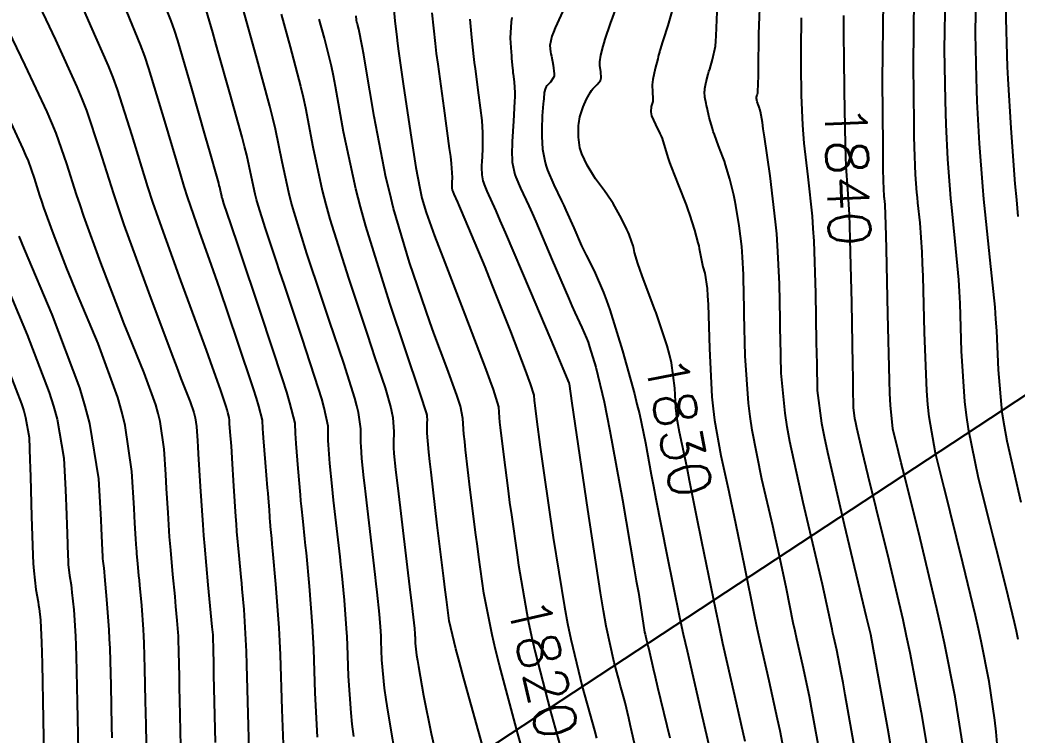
# Model space of a CAD drawing. Header units: metres. Extents: x 837475 to 838479, y 1189012 to 1191015.
# Drawn here: x 837882.5 to 837973.4, y 1189350.9 to 1189416.1 of the extents above; entities that cross this region are included whole.
import ezdxf

# ---------------------------------------------------------------- set-up
doc = ezdxf.new("R2010")
doc.units = ezdxf.units.M
doc.header["$LTSCALE"] = 0.3
for name, color, linetype in [('CORREDORVIA', 70, 'Continuous'), ('COTAS 10', 1, 'Continuous'), ('COTAS INT', 252, 'Continuous')]:
    doc.layers.add(name, color=color, linetype=linetype)
doc.styles.get("Standard").update_dxf_attribs({"font": 'simplex.shx'})

msp = doc.modelspace()

# ---------------------------------------------------------------- linework, layer by layer
at = {"layer": 'CORREDORVIA'}
msp.add_lwpolyline([(837910.67578, 1191000.96488), (838157.033, 1190996.193), (838237.174, 1190821.339), (838237.001, 1190602.875), (838240.0305, 1190437.1985), (838223.5365, 1190366.2715), (838212.196, 1190288.9195), (838227.642, 1189916.876), (838080.482, 1189451.8445), (837860.4834, 1189307.12351), (837593.19071, 1189234.39948), (837744.4868, 1189686.6093), (837750.277, 1189933.973), (837710.4905, 1190057.959), (837731.595, 1190134.414), (837885.383, 1190229.429), (837983.18356, 1190344.11971), (837817.55386, 1190502.18733), (837798.03286, 1190660.16958), (837963.57418, 1190795.98182)], close=True, dxfattribs=at)
at = {"layer": 'COTAS 10'}
for points in [[(837973.506, 1189398.182), (837973.363, 1189399.683), (837973.231, 1189401.154), (837972.844, 1189406.219), (837972.584, 1189410.716), (837972.532, 1189411.829), (837972.489, 1189412.884), (837972.406, 1189416.219), (837972.448, 1189419.124), (837972.483, 1189419.908), (837972.528, 1189420.683), (837972.776, 1189423.412), (837973.19, 1189426.57), (837973.339, 1189427.617), (837973.505, 1189428.739)], [(837912.929, 1189350.777), (837912.784, 1189351.891), (837912.665, 1189352.945), (837912.44, 1189356.26), (837912.345, 1189359.106), (837912.307, 1189359.865), (837912.264, 1189360.611), (837912.067, 1189363.199), (837911.82, 1189365.735), (837911.745, 1189366.447), (837911.667, 1189367.164), (837911.073, 1189372.311), (837911.003, 1189372.958), (837910.938, 1189373.584), (837910.742, 1189375.667), (837910.614, 1189377.371), (837910.593, 1189377.758), (837910.576, 1189378.109), (837910.567, 1189379.073), (837910.224, 1189380.743), (837909.997, 1189381.539), (837909.714, 1189382.48), (837908.218, 1189387.083), (837906.568, 1189391.991), (837906.187, 1189393.124), (837905.84, 1189394.16), (837904.861, 1189397.083), (837904.203, 1189399.191), (837904.058, 1189399.713), (837903.928, 1189400.207), (837903.594, 1189401.768), (837903.156, 1189403.77), (837902.961, 1189404.542), (837902.734, 1189405.409), (837901.65, 1189409.327), (837900.528, 1189413.266), (837900.278, 1189414.145), (837900.053, 1189414.934), (837899.461, 1189417.02)], [(837916.557, 1189416.997), (837916.653, 1189416.012), (837916.827, 1189414.531), (837916.907, 1189413.927), (837917.001, 1189413.238), (837917.452, 1189410.045), (837917.953, 1189406.63), (837918.078, 1189405.801), (837918.198, 1189405.023), (837918.579, 1189402.632), (837918.93, 1189400.748), (837919.03, 1189400.29), (837919.132, 1189399.858), (837919.508, 1189398.526), (837920.285, 1189396.4), (837920.639, 1189395.468), (837921.053, 1189394.387), (837923.047, 1189389.241), (837924.967, 1189384.228), (837925.333, 1189383.231), (837925.628, 1189382.403), (837926.098, 1189380.821), (837926.169, 1189379.866), (837926.214, 1189379.432), (837926.268, 1189378.926), (837926.555, 1189376.486), (837926.984, 1189373.162), (837927.129, 1189372.097), (837927.285, 1189370.97), (837927.809, 1189367.329), (837927.944, 1189366.381), (837928.829, 1189361.316), (837929.127, 1189359.89), (837929.45, 1189358.454), (837930.808, 1189353.18), (837932.036, 1189348.805)], [(837948.608, 1189350.329), (837947.659, 1189354.488), (837946.57, 1189359.265), (837946.249, 1189360.751), (837945.919, 1189362.307), (837944.656, 1189368.515), (837944.21, 1189370.752), (837943.539, 1189374.106), (837943.302, 1189375.272), (837943.096, 1189376.274), (837942.612, 1189378.515), (837942.378, 1189379.837), (837942.329, 1189380.26), (837942.287, 1189380.706), (837942.194, 1189382.524), (837941.882, 1189384.833), (837941.703, 1189385.591), (837941.482, 1189386.399), (837940.474, 1189389.38), (837940.35, 1189389.745), (837939.217, 1189392.773), (837938.997, 1189393.381), (837938.817, 1189393.889), (837938.505, 1189394.893), (837938.437, 1189395.267), (837938.411, 1189395.377), (837938.382, 1189395.492), (837938.253, 1189395.931), (837938.019, 1189396.528), (837937.924, 1189396.742), (837937.816, 1189396.977), (837937.32, 1189398), (837936.728, 1189399.09), (837936.56, 1189399.367), (837936.391, 1189399.634), (837935.765, 1189400.506), (837935.137, 1189401.354), (837934.965, 1189401.604), (837934.795, 1189401.862), (837934.19, 1189402.852), (837933.704, 1189403.871), (837933.609, 1189404.148), (837933.532, 1189404.422), (837933.395, 1189405.392), (837933.4, 1189406.259), (837933.412, 1189406.468), (837933.429, 1189406.664), (837933.527, 1189407.261), (837933.699, 1189407.815), (837933.762, 1189407.984), (837933.832, 1189408.16), (837934.139, 1189408.853), (837934.5, 1189409.507), (837934.603, 1189409.659), (837934.708, 1189409.798), (837935.1, 1189410.195), (837935.397, 1189410.563), (837935.442, 1189410.684), (837935.471, 1189410.814), (837935.441, 1189411.35), (837935.359, 1189411.945), (837935.354, 1189412.111), (837935.358, 1189412.278), (837935.437, 1189412.886), (837935.654, 1189413.702), (837935.744, 1189413.999), (837935.848, 1189414.328), (837936.33, 1189415.775), (837936.867, 1189417.265)], [(837957.561, 1189416.507), (837957.568, 1189415.61), (837957.577, 1189414.571), (837957.598, 1189412.699), (837957.631, 1189409.632), (837957.719, 1189404.686), (837957.749, 1189403.641), (837957.783, 1189402.738), (837957.928, 1189400.651), (837958.082, 1189398.358), (837958.122, 1189397.324), (837958.161, 1189396.118), (837958.214, 1189393.71), (837958.288, 1189390.324), (837958.386, 1189384.644), (837958.406, 1189383.51), (837958.423, 1189382.566), (837958.457, 1189380.743), (837958.586, 1189379.79), (837958.661, 1189379.395), (837958.755, 1189378.942), (837959.238, 1189376.835), (837959.978, 1189373.794), (837960.234, 1189372.753), (837960.512, 1189371.625), (837961.7, 1189366.835), (837962.964, 1189361.451), (837963.291, 1189359.949), (837963.607, 1189358.443), (837964.662, 1189352.962), (837965.474, 1189348.075)], [(837897.183, 1189348.498), (837897.061, 1189354.081), (837897.036, 1189355.247), (837897.015, 1189356.249), (837896.97, 1189358.498), (837896.936, 1189359.649), (837896.921, 1189359.959), (837896.904, 1189360.265), (837896.823, 1189361.339), (837896.704, 1189362.62), (837896.662, 1189363.056), (837896.617, 1189363.529), (837896.424, 1189365.531), (837896.224, 1189367.755), (837896.174, 1189368.367), (837896.127, 1189368.978), (837895.98, 1189371.17), (837895.847, 1189373.389), (837895.81, 1189374.016), (837895.773, 1189374.648), (837895.636, 1189376.979), (837895.27, 1189379.485), (837895.088, 1189380.229), (837894.87, 1189380.994), (837893.794, 1189383.936), (837892.398, 1189387.345), (837891.979, 1189388.404), (837891.546, 1189389.513), (837889.867, 1189393.936), (837888.314, 1189398.21), (837887.961, 1189399.225), (837887.642, 1189400.167), (837886.766, 1189402.963), (837885.783, 1189405.757), (837885.395, 1189406.697), (837884.958, 1189407.711), (837882.963, 1189411.975), (837881.058, 1189415.897)]]:
    msp.add_lwpolyline(points, dxfattribs=at)
at = {"layer": 'COTAS INT'}
for points in [[(837903.474, 1189346.279), (837903.314, 1189351.746), (837903.169, 1189357.305), (837903.127, 1189358.525), (837903.084, 1189359.605), (837902.921, 1189362.353), (837902.747, 1189364.227), (837902.697, 1189364.756), (837902.647, 1189365.291), (837902.457, 1189367.26), (837902.266, 1189369.447), (837902.215, 1189370.12), (837902.163, 1189370.821), (837901.983, 1189373.592), (837901.825, 1189376.153), (837901.788, 1189376.721), (837901.754, 1189377.228), (837901.656, 1189378.549), (837901.594, 1189379.311), (837901.582, 1189379.466), (837901.573, 1189379.596), (837901.561, 1189379.863), (837901.444, 1189380.306), (837901.369, 1189380.547), (837901.276, 1189380.84), (837900.783, 1189382.327), (837899.851, 1189384.969), (837899.481, 1189385.99), (837899.061, 1189387.137), (837897.139, 1189392.327), (837895.096, 1189398.012), (837894.599, 1189399.472), (837894.133, 1189400.882), (837892.701, 1189405.562), (837891.375, 1189409.746), (837890.975, 1189410.843), (837890.561, 1189411.914), (837888.95, 1189415.562), (837887.614, 1189418.646)], [(837958.638, 1189349.432), (837957.73, 1189354.581), (837957.534, 1189355.655), (837957.364, 1189356.577), (837956.95, 1189358.638), (837956.681, 1189359.818), (837956.601, 1189360.186), (837956.52, 1189360.57), (837956.207, 1189362.105), (837955.653, 1189364.641), (837955.419, 1189365.657), (837955.15, 1189366.809), (837953.889, 1189372.105), (837952.677, 1189377.676), (837952.439, 1189379.002), (837952.244, 1189380.235), (837951.893, 1189383.905), (837951.823, 1189387.011), (837951.805, 1189387.888), (837951.787, 1189388.772), (837951.727, 1189392.026), (837951.561, 1189395.544), (837951.476, 1189396.595), (837951.374, 1189397.678), (837950.867, 1189401.866), (837950.36, 1189405.449), (837950.258, 1189406.151), (837950.173, 1189406.727), (837950.004, 1189407.758), (837949.943, 1189407.958), (837949.925, 1189408.01), (837949.908, 1189408.061), (837949.843, 1189408.232), (837949.782, 1189408.392), (837949.767, 1189408.435), (837949.753, 1189408.479), (837949.71, 1189408.633), (837949.677, 1189408.77), (837949.67, 1189408.803), (837949.664, 1189408.833), (837949.647, 1189408.921), (837949.643, 1189409), (837949.644, 1189409.023), (837949.647, 1189409.048), (837949.666, 1189409.143), (837949.705, 1189409.286), (837949.716, 1189409.321), (837949.758, 1189409.457), (837949.802, 1189410.367), (837949.813, 1189410.89), (837949.824, 1189411.53), (837949.861, 1189414.821), (837949.998, 1189418.747)], [(837966.833, 1189418.472), (837966.761, 1189413.408), (837966.83, 1189408.734), (837966.858, 1189407.612), (837966.89, 1189406.566), (837967.039, 1189403.408), (837967.251, 1189400.633), (837967.323, 1189399.826), (837967.402, 1189399.004), (837967.733, 1189395.897), (837968.047, 1189392.408), (837968.114, 1189391.345), (837968.172, 1189390.24), (837968.309, 1189385.897), (837968.594, 1189381.318), (837968.745, 1189380.064), (837968.928, 1189378.816), (837969.847, 1189374.359), (837970.917, 1189370.138), (837971.194, 1189369.038), (837971.463, 1189367.969), (837972.366, 1189364.359), (837973.126, 1189361.188), (837973.304, 1189360.395), (837973.469, 1189359.64)], [(837969.64, 1189418.798), (837969.583, 1189414.814), (837969.659, 1189410.809), (837969.695, 1189409.721), (837969.737, 1189408.641), (837969.941, 1189404.814), (837970.241, 1189400.893), (837970.343, 1189399.755), (837970.454, 1189398.593), (837970.923, 1189394.205), (837971.354, 1189389.91), (837971.442, 1189388.807), (837971.515, 1189387.742), (837971.664, 1189384.205), (837972.017, 1189380.35), (837972.219, 1189379.084), (837972.467, 1189377.731), (837973.739, 1189372.129)], [(837883.959, 1189418), (837885.715, 1189414.263), (837887.67, 1189409.995), (837888.125, 1189408.894), (837888.542, 1189407.827), (837889.734, 1189404.263), (837890.994, 1189400.24), (837891.453, 1189398.885), (837891.961, 1189397.424), (837894.195, 1189391.277), (837896.326, 1189385.587), (837896.769, 1189384.415), (837897.148, 1189383.418), (837897.987, 1189381.277), (837898.336, 1189380.322), (837898.407, 1189380.074), (837898.466, 1189379.833), (837898.585, 1189379.02), (837898.662, 1189377.717), (837898.695, 1189377.167), (837898.732, 1189376.535), (837898.91, 1189373.569), (837899.146, 1189370.063), (837899.22, 1189369.09), (837899.299, 1189368.117), (837899.615, 1189364.595), (837899.988, 1189360.766), (837900.057, 1189360.046), (837900.092, 1189358.521), (837900.113, 1189357.572), (837900.139, 1189356.394), (837900.272, 1189350.241)], [(837909.601, 1189350.723), (837909.398, 1189354.755), (837909.264, 1189358.747), (837909.211, 1189359.811), (837909.15, 1189360.857), (837908.875, 1189364.487), (837908.59, 1189367.525), (837908.525, 1189368.198), (837908.465, 1189368.798), (837908.296, 1189370.359), (837908.146, 1189371.763), (837908.097, 1189372.264), (837908.045, 1189372.815), (837907.834, 1189375.209), (837907.652, 1189377.493), (837907.619, 1189377.973), (837907.594, 1189378.388), (837907.565, 1189379.337), (837907.098, 1189381.189), (837906.797, 1189382.172), (837906.421, 1189383.361), (837904.442, 1189389.353), (837902.426, 1189395.343), (837901.697, 1189397.511), (837901.078, 1189399.353), (837900.932, 1189399.821), (837900.9, 1189399.936), (837900.871, 1189400.046), (837900.797, 1189400.392), (837900.7, 1189400.836), (837900.657, 1189401.007), (837900.606, 1189401.2), (837900.366, 1189402.069), (837899.854, 1189403.872), (837899.375, 1189405.557), (837898.161, 1189409.838), (837896.865, 1189414.204), (837896.557, 1189415.161), (837896.271, 1189416.009), (837895.422, 1189418.161)], [(837968.418, 1189350.172), (837967.757, 1189354.382), (837966.787, 1189359.273), (837966.454, 1189360.8), (837966.093, 1189362.403), (837964.557, 1189368.818), (837963.129, 1189374.553), (837962.837, 1189375.727), (837962.588, 1189376.722), (837962.063, 1189378.818), (837961.849, 1189380.986), (837961.797, 1189382.025), (837961.748, 1189383.254), (837961.6, 1189389.281), (837961.486, 1189395.236), (837961.458, 1189396.421), (837961.432, 1189397.405), (837961.355, 1189399.281), (837961.297, 1189399.825), (837961.283, 1189399.97), (837961.271, 1189400.111), (837961.234, 1189400.597), (837961.197, 1189402.415), (837961.184, 1189403.396), (837961.171, 1189404.584), (837961.115, 1189410.597), (837961.217, 1189417.82)], [(837971.574, 1189350.101), (837971.474, 1189351.204), (837971.361, 1189352.269), (837970.853, 1189355.803), (837970.128, 1189359.456), (837969.879, 1189360.598), (837969.609, 1189361.795), (837968.462, 1189366.589), (837967.296, 1189371.261), (837967.016, 1189372.383), (837966.753, 1189373.43), (837965.955, 1189376.589), (837965.388, 1189379.901), (837965.271, 1189381.044), (837965.171, 1189382.286), (837964.955, 1189387.589), (837964.829, 1189392.738), (837964.786, 1189393.883), (837964.74, 1189394.907), (837964.544, 1189397.589), (837964.349, 1189399.415), (837964.303, 1189399.898), (837964.261, 1189400.372), (837964.136, 1189402.003), (837964.043, 1189404.49), (837964.021, 1189405.504), (837964, 1189406.659), (837963.938, 1189412.003), (837964.025, 1189418.146)], [(837892.186, 1189416.862), (837893.452, 1189413.833), (837893.825, 1189412.792), (837894.208, 1189411.664), (837895.669, 1189406.862), (837897.077, 1189402.049), (837897.426, 1189400.916), (837897.758, 1189399.868), (837898.807, 1189396.801), (837899.91, 1189393.743), (837900.274, 1189392.701), (837900.665, 1189391.575), (837902.289, 1189386.801), (837903.729, 1189382.456), (837904.002, 1189381.6), (837904.222, 1189380.895), (837904.563, 1189379.6), (837904.598, 1189378.82), (837904.624, 1189378.439), (837904.658, 1189377.987), (837904.84, 1189375.758), (837905.033, 1189373.454), (837905.073, 1189372.954), (837905.108, 1189372.514), (837905.187, 1189371.423), (837905.229, 1189370.767), (837905.242, 1189370.601), (837905.254, 1189370.442), (837905.299, 1189369.924), (837905.401, 1189368.829), (837905.45, 1189368.306), (837905.507, 1189367.687), (837905.784, 1189364.66), (837906.075, 1189360.69), (837906.14, 1189359.478), (837906.199, 1189358.216), (837906.356, 1189353.251), (837906.538, 1189348.501)], [(837916.939, 1189347.765), (837916.044, 1189352.999), (837915.87, 1189354.148), (837915.729, 1189355.167), (837915.482, 1189357.765), (837915.425, 1189359.466), (837915.403, 1189359.919), (837915.377, 1189360.365), (837915.259, 1189361.912), (837915.049, 1189363.944), (837914.965, 1189364.696), (837914.869, 1189365.53), (837914, 1189372.858), (837913.909, 1189373.652), (837913.83, 1189374.354), (837913.65, 1189376.124), (837913.577, 1189377.249), (837913.566, 1189377.544), (837913.559, 1189377.831), (837913.569, 1189378.81), (837913.349, 1189380.297), (837913.198, 1189380.906), (837913.008, 1189381.599), (837911.995, 1189384.813), (837910.709, 1189388.639), (837910.347, 1189389.719), (837909.982, 1189390.808), (837908.644, 1189394.813), (837907.474, 1189398.562), (837907.216, 1189399.489), (837906.986, 1189400.369), (837906.391, 1189403.144), (837905.777, 1189406.125), (837905.534, 1189407.134), (837905.26, 1189408.222), (837904.009, 1189412.815), (837902.838, 1189417.069)], [(837906.307, 1189416.617), (837907.129, 1189413.628), (837908.068, 1189410.046), (837908.297, 1189409.058), (837908.514, 1189408.071), (837909.188, 1189404.521), (837910.043, 1189400.53), (837910.374, 1189399.266), (837910.745, 1189397.933), (837912.427, 1189392.543), (837914.125, 1189387.456), (837914.507, 1189386.314), (837914.85, 1189385.287), (837915.771, 1189382.543), (837916.301, 1189380.718), (837916.399, 1189380.272), (837916.475, 1189379.852), (837916.57, 1189378.547), (837916.542, 1189377.553), (837916.539, 1189377.329), (837916.539, 1189377.127), (837916.558, 1189376.582), (837916.723, 1189375.123), (837916.815, 1189374.346), (837916.927, 1189373.405), (837918.071, 1189363.896), (837918.185, 1189362.945), (837918.278, 1189362.154), (837918.452, 1189360.624), (837918.49, 1189360.119), (837918.498, 1189359.974), (837918.506, 1189359.826), (837918.525, 1189359.27), (837918.646, 1189358.193), (837918.719, 1189357.716), (837918.808, 1189357.162), (837919.27, 1189354.515), (837919.974, 1189351.062), (837920.215, 1189350)], [(837929.6, 1189344.936), (837927.889, 1189351.015), (837926.203, 1189357.263), (837925.843, 1189358.715), (837925.53, 1189360.045), (837924.785, 1189363.844), (837924.326, 1189367.12), (837924.193, 1189368.121), (837924.057, 1189369.163), (837923.542, 1189373.266), (837923.114, 1189376.919), (837923.031, 1189377.678), (837922.965, 1189378.326), (837922.858, 1189379.757), (837922.636, 1189380.892), (837922.497, 1189381.355), (837922.325, 1189381.883), (837921.426, 1189384.326), (837920.221, 1189387.55), (837919.855, 1189388.57), (837919.477, 1189389.646), (837917.995, 1189393.991), (837916.548, 1189398.891), (837916.19, 1189400.316), (837915.851, 1189401.771), (837914.782, 1189407.273), (837913.989, 1189411.962), (837913.824, 1189412.904), (837913.683, 1189413.692), (837913.371, 1189415.253), (837913.244, 1189415.715), (837913.22, 1189415.81), (837913.2, 1189415.89), (837913.17, 1189416.063), (837913.133, 1189416.467)], [(837920.027, 1189416.738), (837920.33, 1189413.95), (837920.442, 1189413.037), (837920.567, 1189412.064), (837921.123, 1189408.041), (837921.628, 1189404.384), (837921.721, 1189403.641), (837921.793, 1189403.015), (837921.886, 1189401.728), (837921.857, 1189401.265), (837921.853, 1189401.159), (837921.852, 1189401.062), (837921.86, 1189400.79), (837921.902, 1189400.571), (837921.921, 1189400.507), (837921.943, 1189400.442), (837922.051, 1189400.194), (837922.371, 1189399.475), (837922.528, 1189399.112), (837922.714, 1189398.678), (837923.633, 1189396.52), (837924.855, 1189393.571), (837925.232, 1189392.638), (837925.627, 1189391.654), (837927.194, 1189387.683), (837928.543, 1189384.177), (837928.801, 1189383.488), (837929.008, 1189382.92), (837929.338, 1189381.885), (837929.374, 1189381.405), (837929.396, 1189381.187), (837929.423, 1189380.933), (837929.567, 1189379.707), (837929.911, 1189377.161), (837930.065, 1189376.074), (837930.244, 1189374.821), (837931.102, 1189368.918), (837932.128, 1189362.587), (837932.412, 1189361.066), (837932.696, 1189359.644), (837933.726, 1189355.345), (837934.64, 1189352.087), (837934.852, 1189351.322), (837935.047, 1189350.615)], [(837932.118, 1189417.214), (837931.271, 1189415.359), (837931.112, 1189414.961), (837930.985, 1189414.613), (837930.802, 1189413.774), (837930.866, 1189413.185), (837930.896, 1189412.994), (837930.932, 1189412.793), (837931.103, 1189411.965), (837931.191, 1189411.177), (837931.173, 1189411), (837931.137, 1189410.841), (837930.855, 1189410.412), (837930.524, 1189410.079), (837930.457, 1189409.98), (837930.401, 1189409.878), (837930.287, 1189409.482), (837930.233, 1189408.904), (837930.214, 1189408.686), (837930.194, 1189408.443), (837930.107, 1189407.356), (837930.052, 1189406.128), (837930.051, 1189405.795), (837930.056, 1189405.465), (837930.128, 1189404.3), (837930.355, 1189403.107), (837930.459, 1189402.759), (837930.58, 1189402.404), (837931.164, 1189401.058), (837931.866, 1189399.606), (837932.061, 1189399.184), (837932.257, 1189398.753), (837932.968, 1189397.125), (837933.69, 1189395.5), (837933.893, 1189395.072), (837934.097, 1189394.652), (837934.846, 1189393.213), (837935.7, 1189391.255), (837935.971, 1189390.509), (837936.257, 1189389.675), (837937.415, 1189385.922), (837938.5, 1189382.005), (837938.74, 1189381.066), (837938.954, 1189380.191), (837939.509, 1189377.556), (837940.042, 1189374.641), (837940.241, 1189373.588), (837940.464, 1189372.429), (837941.457, 1189367.359), (837942.627, 1189361.667), (837942.961, 1189360.116), (837943.3, 1189358.576), (837944.562, 1189353.105), (837945.683, 1189348.286)], [(837941.977, 1189417.071), (837941.557, 1189415.591), (837941.131, 1189414.27), (837941.047, 1189414.009), (837940.977, 1189413.794), (837940.846, 1189413.393), (837940.814, 1189413.293), (837940.806, 1189413.267), (837940.799, 1189413.242), (837940.778, 1189413.155), (837940.708, 1189412.874), (837940.671, 1189412.726), (837940.626, 1189412.548), (837940.397, 1189411.65), (837940.19, 1189410.651), (837940.158, 1189410.41), (837940.138, 1189410.184), (837940.158, 1189409.492), (837940.197, 1189408.933), (837940.188, 1189408.79), (837940.172, 1189408.653), (837940.042, 1189408.202), (837939.987, 1189407.699), (837940.017, 1189407.529), (837940.068, 1189407.346), (837940.414, 1189406.573), (837940.834, 1189405.726), (837940.931, 1189405.496), (837941.02, 1189405.268), (837941.271, 1189404.459), (837941.583, 1189403.445), (837941.709, 1189403.088), (837941.854, 1189402.697), (837942.522, 1189401.008), (837943.222, 1189399.224), (837943.388, 1189398.773), (837943.54, 1189398.341), (837943.987, 1189396.936), (837944.298, 1189395.783), (837944.364, 1189395.51), (837944.423, 1189395.256), (837944.563, 1189394.504), (837944.672, 1189393.896), (837944.711, 1189393.732), (837944.753, 1189393.571), (837944.937, 1189393.009), (837945.127, 1189391.624), (837945.173, 1189390.945), (837945.217, 1189390.138), (837945.351, 1189386.155), (837945.578, 1189381.723), (837945.68, 1189380.633), (837945.799, 1189379.603), (837946.371, 1189376.378), (837947.114, 1189373.119), (837947.341, 1189372.067), (837947.577, 1189370.951), (837948.506, 1189366.378), (837949.453, 1189361.728), (837949.7, 1189360.562), (837949.94, 1189359.45), (837950.756, 1189355.871), (837951.534, 1189352.371), (837951.751, 1189351.307), (837951.969, 1189350.202)], [(837955.769, 1189347.254), (837954.875, 1189352.245), (837954.66, 1189353.382), (837954.459, 1189354.413), (837953.853, 1189357.254), (837953.31, 1189359.634), (837953.15, 1189360.374), (837952.986, 1189361.149), (837952.357, 1189364.241), (837951.615, 1189367.796), (837951.38, 1189368.862), (837951.132, 1189369.964), (837950.13, 1189374.241), (837949.236, 1189378.709), (837949.057, 1189379.932), (837948.907, 1189381.148), (837948.611, 1189385.486), (837948.523, 1189389.233), (837948.504, 1189390.077), (837948.487, 1189390.836), (837948.446, 1189392.878), (837948.371, 1189394.468), (837948.333, 1189394.943), (837948.287, 1189395.433), (837948.058, 1189397.326), (837947.759, 1189399.19), (837947.669, 1189399.661), (837947.576, 1189400.113), (837947.213, 1189401.584), (837946.822, 1189402.867), (837946.711, 1189403.201), (837946.598, 1189403.525), (837946.182, 1189404.62), (837945.794, 1189405.643), (837945.699, 1189405.923), (837945.609, 1189406.201), (837945.331, 1189407.191), (837945.123, 1189408.069), (837945.076, 1189408.277), (837945.035, 1189408.47), (837944.929, 1189409.036), (837944.903, 1189409.538), (837944.912, 1189409.69), (837944.928, 1189409.847), (837945.047, 1189410.459), (837945.239, 1189411.161), (837945.301, 1189411.375), (837945.367, 1189411.597), (837945.639, 1189412.468), (837945.883, 1189413.698), (837945.931, 1189414.147), (837945.971, 1189414.643), (837946.046, 1189416.824)], [(837924.971, 1189348.85), (837922.956, 1189356.073), (837922.559, 1189357.539), (837922.231, 1189358.774), (837921.627, 1189361.307), (837921.367, 1189363.269), (837921.257, 1189364.144), (837921.129, 1189365.164), (837920.53, 1189370.045), (837919.959, 1189374.87), (837919.849, 1189375.854), (837919.761, 1189376.686), (837919.619, 1189378.42), (837919.618, 1189379.063), (837919.618, 1189379.208), (837919.619, 1189379.337), (837919.626, 1189379.682), (837919.62, 1189379.924), (837919.613, 1189379.989), (837919.603, 1189380.052), (837919.547, 1189380.272), (837918.992, 1189381.936), (837916.21, 1189390.272), (837914.016, 1189397.303), (837913.531, 1189399.042), (837913.1, 1189400.691), (837911.985, 1189405.897), (837911.252, 1189410.016), (837911.061, 1189410.981), (837910.876, 1189411.869), (837910.25, 1189414.441), (837909.775, 1189416.166)], [(837938.972, 1189348.127), (837938.279, 1189351.208), (837938.127, 1189351.872), (837937.992, 1189352.455), (837937.646, 1189353.881), (837937.351, 1189354.98), (837937.247, 1189355.358), (837937.133, 1189355.767), (837936.644, 1189357.51), (837935.943, 1189360.835), (837935.696, 1189362.241), (837935.426, 1189363.858), (837934.261, 1189371.455), (837932.839, 1189381.16), (837932.58, 1189382.928), (837932.578, 1189382.94), (837932.578, 1189382.949), (837932.574, 1189382.96), (837932.572, 1189382.965), (837932.57, 1189382.972), (837932.556, 1189383.007), (837932.003, 1189384.314), (837931.235, 1189386.127), (837929.015, 1189391.366), (837926.736, 1189396.72), (837926.273, 1189397.797), (837925.884, 1189398.697), (837925.088, 1189400.482), (837924.822, 1189401.096), (837924.767, 1189401.258), (837924.72, 1189401.416), (837924.616, 1189401.96), (837924.595, 1189402.634), (837924.599, 1189402.875), (837924.608, 1189403.139), (837924.679, 1189404.288), (837924.687, 1189405.84), (837924.656, 1189406.358), (837924.612, 1189406.915), (837924.332, 1189409.246), (837924.005, 1189411.62), (837923.93, 1189412.203), (837923.863, 1189412.754), (837923.677, 1189414.479), (837923.556, 1189415.839), (837923.529, 1189416.16)], [(837927.328, 1189416.317), (837927.255, 1189415.911), (837927.189, 1189414.427), (837927.267, 1189413.139), (837927.285, 1189412.856), (837927.302, 1189412.604), (837927.352, 1189411.96), (837927.405, 1189411.463), (837927.425, 1189411.304), (837927.446, 1189411.136), (837927.541, 1189410.452), (837927.595, 1189409.446), (837927.592, 1189409.076), (837927.581, 1189408.665), (837927.472, 1189406.847), (837927.359, 1189405.013), (837927.345, 1189404.591), (837927.338, 1189404.207), (837927.372, 1189403.13), (837927.538, 1189402.262), (837927.613, 1189402.008), (837927.701, 1189401.75), (837928.126, 1189400.77), (837928.878, 1189399.145), (837929.172, 1189398.48), (837929.503, 1189397.722), (837931.009, 1189394.205), (837932.489, 1189390.753), (837932.804, 1189390.035), (837933.077, 1189389.42), (837933.722, 1189388.061), (837934.147, 1189387.087), (837934.282, 1189386.716), (837934.424, 1189386.3), (837935, 1189384.434), (837935.75, 1189381.271), (837936.002, 1189380.038), (837936.273, 1189378.651), (837937.413, 1189372.352), (837938.464, 1189366.244), (837938.679, 1189364.976), (837938.862, 1189363.893), (837939.249, 1189361.511), (837939.403, 1189360.509), (837939.438, 1189360.296), (837939.47, 1189360.111), (837939.562, 1189359.675), (837939.626, 1189359.448), (837939.641, 1189359.395), (837939.654, 1189359.345), (837939.693, 1189359.202), (837939.738, 1189359.016), (837939.756, 1189358.94), (837939.776, 1189358.853), (837939.866, 1189358.451), (837940.214, 1189356.968), (837940.397, 1189356.199), (837940.617, 1189355.275), (837941.722, 1189350.647)], [(837953.705, 1189416.296), (837953.691, 1189413.448), (837953.691, 1189412.677), (837953.693, 1189411.915), (837953.713, 1189409.229), (837953.826, 1189406.484), (837953.886, 1189405.686), (837953.958, 1189404.87), (837954.324, 1189401.783), (837954.701, 1189398.212), (837954.781, 1189397.091), (837954.849, 1189395.912), (837955.007, 1189391.175), (837955.087, 1189386.708), (837955.105, 1189385.699), (837955.123, 1189384.788), (837955.175, 1189382.324), (837955.576, 1189379.342), (837955.813, 1189378.106), (837956.105, 1189376.692), (837957.616, 1189370.101), (837959.644, 1189361.682), (837960.025, 1189360.101), (837960.273, 1189358.74), (837960.423, 1189357.911), (837960.608, 1189356.884), (837961.566, 1189351.541), (837962.53, 1189345.977)], [(837894.084, 1189346.966), (837893.98, 1189351.818), (837893.956, 1189352.948), (837893.935, 1189353.986), (837893.879, 1189356.966), (837893.809, 1189359.291), (837893.778, 1189359.918), (837893.744, 1189360.536), (837893.581, 1189362.705), (837893.409, 1189364.582), (837893.369, 1189365.016), (837893.332, 1189365.413), (837893.225, 1189366.539), (837893.146, 1189367.42), (837893.126, 1189367.662), (837893.108, 1189367.904), (837893.049, 1189368.771), (837892.962, 1189370.242), (837892.926, 1189370.864), (837892.884, 1189371.579), (837892.688, 1189374.937), (837892.074, 1189379.137), (837891.768, 1189380.383), (837891.404, 1189381.665), (837889.601, 1189386.596), (837887.647, 1189391.272), (837887.189, 1189392.394), (837886.767, 1189393.44), (837885.539, 1189396.596), (837884.668, 1189398.995), (837884.47, 1189399.565), (837884.29, 1189400.094), (837883.799, 1189401.663), (837883.246, 1189403.232), (837883.029, 1189403.76), (837882.783, 1189404.329), (837881.663, 1189406.723)], [(837890.876, 1189350.649), (837890.855, 1189351.723), (837890.788, 1189355.433), (837890.693, 1189358.811), (837890.654, 1189359.676), (837890.611, 1189360.511), (837890.412, 1189363.271), (837890.218, 1189365.364), (837890.178, 1189365.778), (837890.144, 1189366.119), (837890.071, 1189366.754), (837890.041, 1189367.004), (837890.035, 1189367.104), (837890.029, 1189367.217), (837890.012, 1189367.735), (837889.95, 1189369.101), (837889.916, 1189369.749), (837889.874, 1189370.514), (837889.66, 1189374.252), (837888.849, 1189379.291), (837888.429, 1189380.877), (837887.926, 1189382.545), (837885.407, 1189389.255), (837882.897, 1189395.199), (837882.399, 1189396.383)], [(837881.007, 1189392.447), (837883.129, 1189387.391), (837885.134, 1189382.145), (837885.532, 1189380.884), (837885.861, 1189379.706), (837886.483, 1189376.143), (837886.634, 1189373.253), (837886.667, 1189372.5), (837886.696, 1189371.766), (837886.771, 1189369.284), (837886.836, 1189367.267), (837886.86, 1189366.827), (837886.886, 1189366.438), (837887.002, 1189365.46), (837887.14, 1189364.587), (837887.18, 1189364.264), (837887.222, 1189363.906), (837887.381, 1189362.319), (837887.53, 1189359.923), (837887.565, 1189359.055), (837887.598, 1189358.098), (837887.696, 1189353.9), (837887.775, 1189349.461)], [(837881.595, 1189383.768), (837882.617, 1189381.093), (837882.82, 1189380.45), (837882.988, 1189379.85), (837883.305, 1189378.034), (837883.394, 1189375.993), (837883.418, 1189375.25), (837883.443, 1189374.431), (837883.529, 1189370.833), (837883.644, 1189367.317), (837883.685, 1189366.549), (837883.731, 1189365.871), (837883.932, 1189364.166), (837884.136, 1189363.054), (837884.183, 1189362.75), (837884.226, 1189362.447), (837884.35, 1189361.367), (837884.448, 1189359.336), (837884.476, 1189358.434), (837884.503, 1189357.384), (837884.605, 1189352.368), (837884.695, 1189347.198)]]:
    msp.add_lwpolyline(points, dxfattribs=at)

# ---------------------------------------------------------------- texts
at = {"layer": 'COTAS 10', "char_height": 3.799998, "attachment_point": 7}
for s, insert, rotation in [('1840', (837955.828, 1189408.387), 271.9497464), ('1830', (837939.407, 1189385.03), 281.3564722), ('1820', (837926.864, 1189362.923), 282.8656822)]:
    msp.add_mtext(s, dxfattribs=dict(at, insert=insert, rotation=rotation))

doc.saveas('drawing.dxf')
